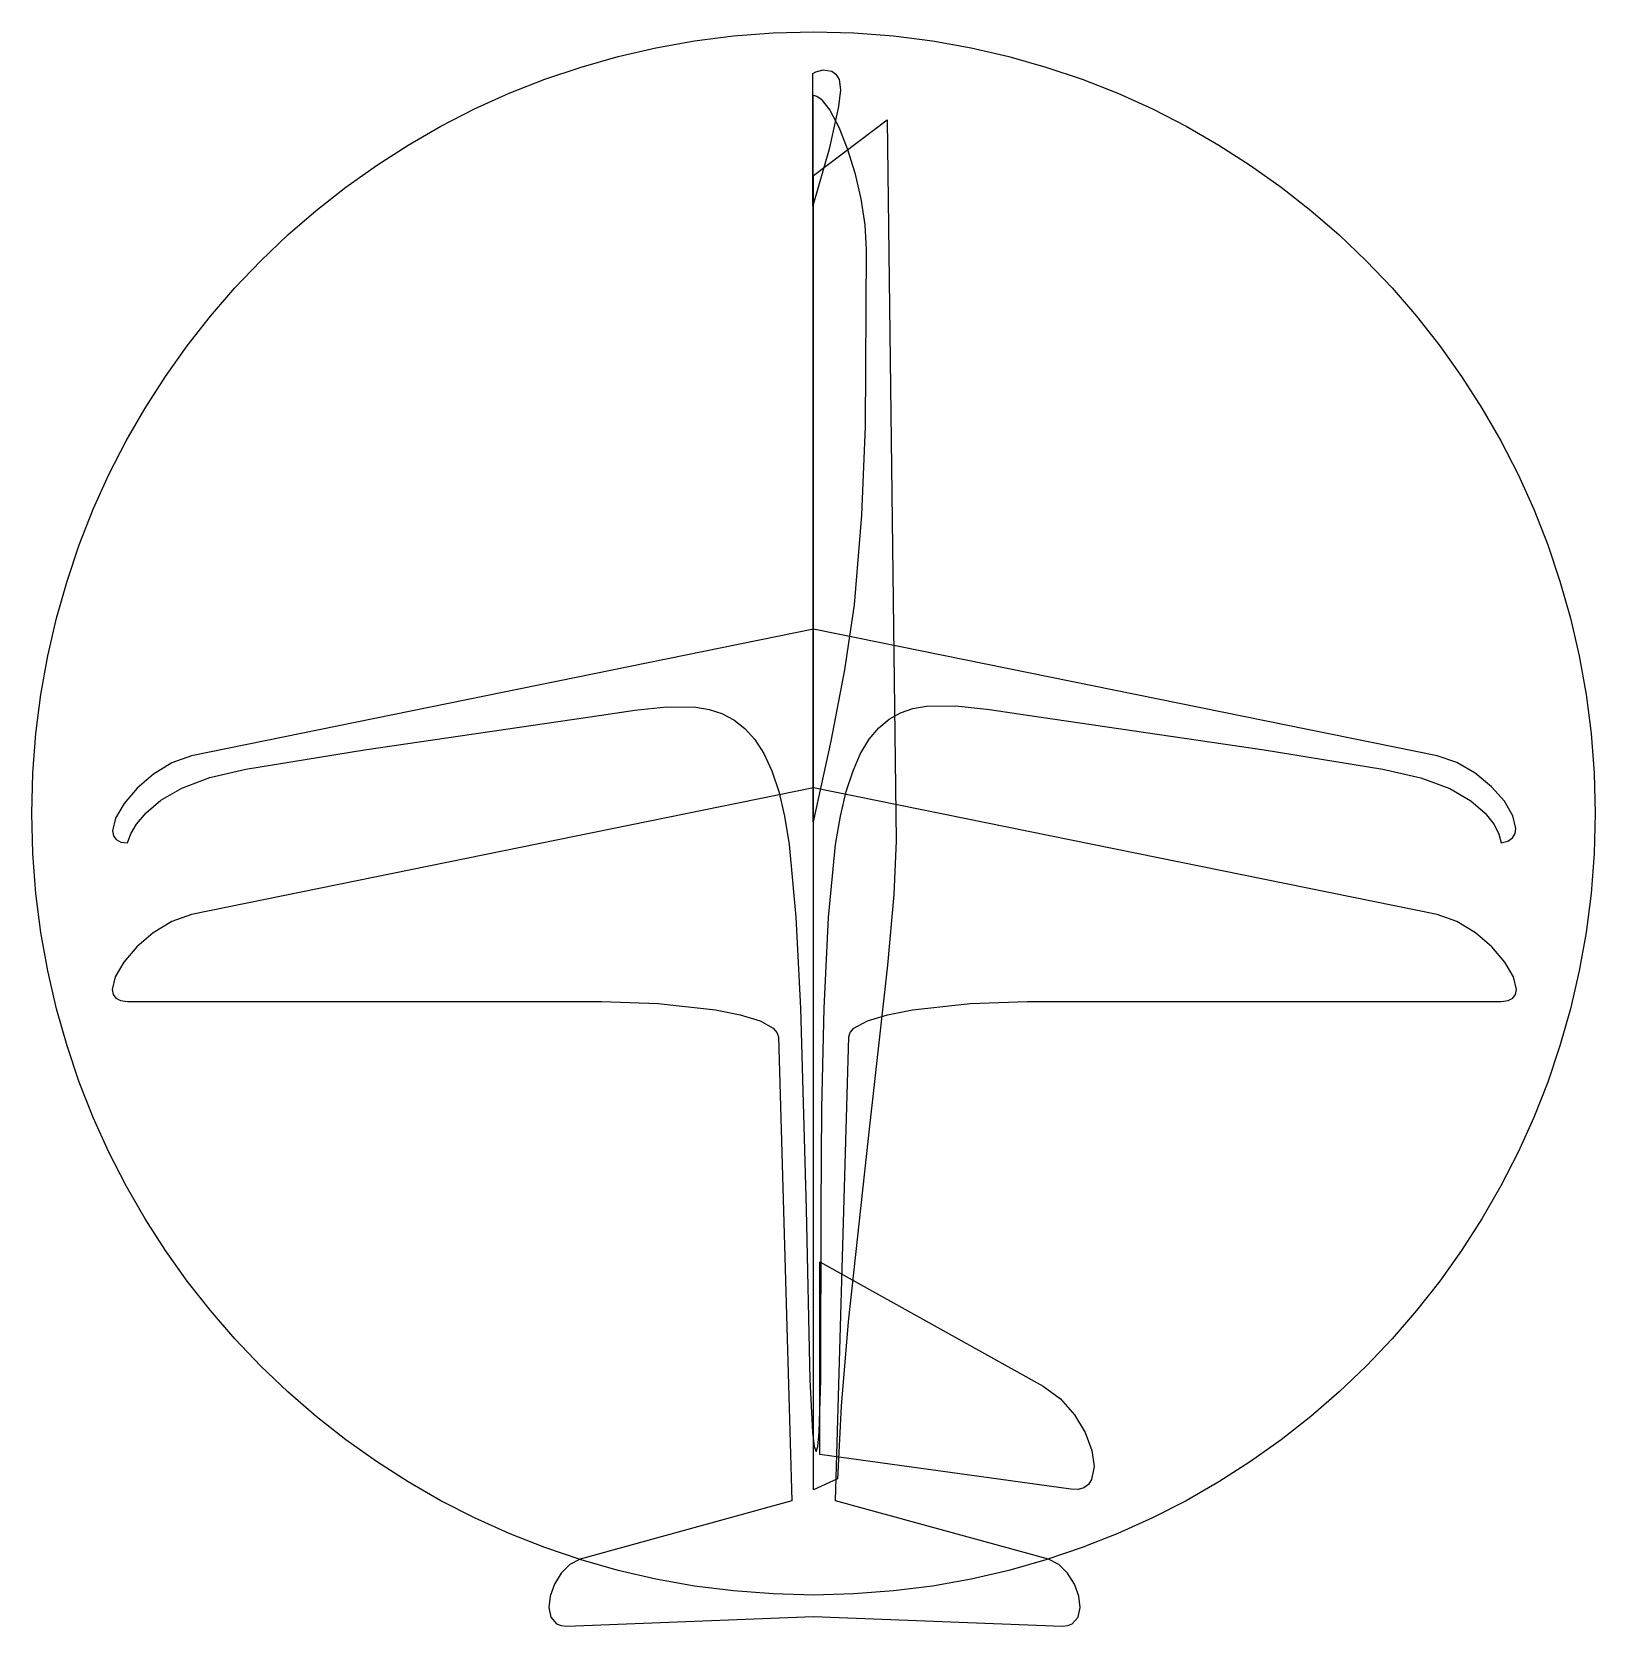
# Model space of a CAD drawing. Extents: x 0 to 153, y -15 to 141.
import ezdxf

# ---------------------------------------------------------------- set-up
doc = ezdxf.new("R2010")
doc.units = 0

msp = doc.modelspace()

# ---------------------------------------------------------------- linework, layer by layer
at = {"layer": 'Fuselage', "color": 4}
for p, q in [((76.514754, 135.155708), (76.900453, 135.062743)), ((76.514754, 63.984756), (76.514754, 135.155708)), ((76.900453, 135.062743), (77.308489, 134.775455)), ((77.308489, 134.775455), (78.165498, 133.687194)), ((78.165498, 133.687194), (79.033636, 132.029497)), ((79.033636, 132.029497), (79.860761, 129.940932)), ((79.860761, 129.940932), (80.594729, 127.560071)), ((80.594729, 127.560071), (81.183397, 125.025483)), ((81.183397, 125.025483), (81.57462, 122.475739)), ((81.57462, 122.475739), (81.716256, 120.049409)), ((81.716256, 120.049409), (81.612878, 102.709049)), ((81.612878, 102.709049), (81.27478, 94.036359)), ((81.27478, 94.036359), (80.557254, 85.259723)), ((80.557254, 85.259723), (79.596955, 78.886357)), ((79.596955, 78.886357), (78.243863, 71.911882)), ((78.243863, 71.911882), (76.514754, 63.984756))]:
    msp.add_line(p, q, dxfattribs=at)
at = {"layer": 'LauncherSlot', "color": 4}
for p, q in [((76.499999, 137.296842), (76.794639, 137.442023)), ((76.794639, 137.442023), (77.501114, 137.633913)), ((77.501114, 137.633913), (78.353257, 137.50703)), ((78.353257, 137.50703), (78.750778, 137.209836)), ((76.499999, 124.31634), (76.499999, 137.296842)), ((78.750778, 137.209836), (79.084904, 136.695893)), ((79.084904, 136.695893), (79.196889, 135.675837)), ((79.196889, 135.675837), (79.008768, 134.044348)), ((79.008768, 134.044348), (78.08379, 129.86857)), ((78.08379, 129.86857), (76.499999, 124.31634))]:
    msp.add_line(p, q, dxfattribs=at)
at = {"layer": 'SizingCircle', "color": 4}
for p, q in [((64.905298, 140.480711), (68.736116, 140.967495)), ((68.736116, 140.967495), (72.623454, 141.263092)), ((72.623454, 141.263092), (76.562502, 141.362694)), ((76.562502, 141.362694), (80.50155, 141.263092)), ((80.50155, 141.263092), (84.388887, 140.967495)), ((84.388887, 140.967495), (88.219705, 140.480711)), ((57.432459, 138.952822), (61.135809, 139.807551)), ((61.135809, 139.807551), (64.905298, 140.480711)), ((88.219705, 140.480711), (91.989194, 139.807551)), ((91.989194, 139.807551), (95.692544, 138.952822)), ((50.243413, 136.717902), (53.800057, 137.921336)), ((53.800057, 137.921336), (57.432459, 138.952822)), ((95.692544, 138.952822), (99.324945, 137.921336)), ((99.324945, 137.921336), (102.881589, 136.717902)), ((46.767337, 135.347328), (50.243413, 136.717902)), ((102.881589, 136.717902), (106.357666, 135.347328)), ((43.376637, 133.814425), (46.767337, 135.347328)), ((106.357666, 135.347328), (109.748365, 133.814425)), ((40.076124, 132.124003), (43.376637, 133.814425)), ((109.748365, 133.814425), (113.048878, 132.124003)), ((36.870606, 130.28087), (40.076124, 132.124003)), ((113.048878, 132.124003), (116.254396, 130.28087)), ((33.764895, 128.289836), (36.870606, 130.28087)), ((116.254396, 130.28087), (119.360107, 128.289836)), ((30.763798, 126.155711), (33.764895, 128.289836)), ((119.360107, 128.289836), (122.361204, 126.155711)), ((27.872126, 123.883304), (30.763798, 126.155711)), ((122.361204, 126.155711), (125.252876, 123.883304)), ((25.094687, 121.477426), (27.872126, 123.883304)), ((125.252876, 123.883304), (128.030314, 121.477426)), ((22.436293, 118.942884), (25.094687, 121.477426)), ((128.030314, 121.477426), (130.688709, 118.942884)), ((19.901751, 116.28449), (22.436293, 118.942884)), ((130.688709, 118.942884), (133.22325, 116.28449)), ((17.495872, 113.507051), (19.901751, 116.28449)), ((133.22325, 116.28449), (135.629129, 113.507051)), ((15.223466, 110.615379), (17.495872, 113.507051)), ((135.629129, 113.507051), (137.901536, 110.615379)), ((13.089341, 107.614282), (15.223466, 110.615379)), ((137.901536, 110.615379), (140.035661, 107.614282)), ((11.098307, 104.508571), (13.089341, 107.614282)), ((140.035661, 107.614282), (142.026694, 104.508571)), ((9.255174, 101.303053), (11.098307, 104.508571)), ((142.026694, 104.508571), (143.869827, 101.303053)), ((7.564752, 98.00254), (9.255174, 101.303053)), ((143.869827, 101.303053), (145.56025, 98.00254)), ((6.031849, 94.611841), (7.564752, 98.00254)), ((145.56025, 98.00254), (147.093153, 94.611841)), ((4.661275, 91.135764), (6.031849, 94.611841)), ((147.093153, 94.611841), (148.463726, 91.135764)), ((3.457841, 87.57912), (4.661275, 91.135764)), ((148.463726, 91.135764), (149.667161, 87.57912)), ((2.426354, 83.946719), (3.457841, 87.57912)), ((149.667161, 87.57912), (150.698647, 83.946719)), ((1.571626, 80.243369), (2.426354, 83.946719)), ((150.698647, 83.946719), (151.553375, 80.243369)), ((0.898465, 76.47388), (1.571626, 80.243369)), ((151.553375, 80.243369), (152.226536, 76.47388)), ((0.411682, 72.643062), (0.898465, 76.47388)), ((152.226536, 76.47388), (152.71332, 72.643062)), ((0.116084, 68.755725), (0.411682, 72.643062)), ((152.71332, 72.643062), (153.008917, 68.755725)), ((0.016483, 64.816677), (0.116084, 68.755725)), ((153.008917, 68.755725), (153.108518, 64.816677)), ((0.116084, 60.877629), (0.016483, 64.816677)), ((153.108518, 64.816677), (153.008917, 60.877629)), ((153.108518, 64.816677), (153.108518, 64.816677)), ((0.411682, 56.990291), (0.116084, 60.877629)), ((153.008917, 60.877629), (152.71332, 56.990291)), ((0.898465, 53.159473), (0.411682, 56.990291)), ((152.71332, 56.990291), (152.226536, 53.159473)), ((1.571626, 49.389984), (0.898465, 53.159473)), ((152.226536, 53.159473), (151.553375, 49.389984)), ((2.426354, 45.686634), (1.571626, 49.389984)), ((151.553375, 49.389984), (150.698647, 45.686634)), ((3.457841, 42.054232), (2.426354, 45.686634)), ((150.698647, 45.686634), (149.667161, 42.054232)), ((4.661275, 38.497588), (3.457841, 42.054232)), ((149.667161, 42.054232), (148.463726, 38.497588)), ((6.031849, 35.021511), (4.661275, 38.497588)), ((148.463726, 38.497588), (147.093153, 35.021511)), ((7.564752, 31.630812), (6.031849, 35.021511)), ((147.093153, 35.021511), (145.56025, 31.630812)), ((9.255174, 28.330299), (7.564752, 31.630812)), ((145.56025, 31.630812), (143.869827, 28.330299)), ((11.098307, 25.124781), (9.255174, 28.330299)), ((143.869827, 28.330299), (142.026694, 25.124781)), ((13.089341, 22.019069), (11.098307, 25.124781)), ((142.026694, 25.124781), (140.035661, 22.019069)), ((15.223466, 19.017973), (13.089341, 22.019069)), ((140.035661, 22.019069), (137.901536, 19.017973)), ((17.495872, 16.1263), (15.223466, 19.017973)), ((137.901536, 19.017973), (135.629129, 16.1263)), ((19.901751, 13.348862), (17.495872, 16.1263)), ((135.629129, 16.1263), (133.22325, 13.348862)), ((22.436293, 10.690468), (19.901751, 13.348862)), ((133.22325, 13.348862), (130.688709, 10.690468)), ((25.094687, 8.155926), (22.436293, 10.690468)), ((130.688709, 10.690468), (128.030314, 8.155926)), ((27.872126, 5.750047), (25.094687, 8.155926)), ((128.030314, 8.155926), (125.252876, 5.750047)), ((30.763798, 3.477641), (27.872126, 5.750047)), ((125.252876, 5.750047), (122.361204, 3.477641)), ((33.764895, 1.343516), (30.763798, 3.477641)), ((122.361204, 3.477641), (119.360107, 1.343516)), ((36.870606, -0.647518), (33.764895, 1.343516)), ((119.360107, 1.343516), (116.254396, -0.647518)), ((40.076124, -2.490651), (36.870606, -0.647518)), ((116.254396, -0.647518), (113.048878, -2.490651)), ((43.376637, -4.181074), (40.076124, -2.490651)), ((113.048878, -2.490651), (109.748365, -4.181074)), ((46.767337, -5.713976), (43.376637, -4.181074)), ((109.748365, -4.181074), (106.357666, -5.713976)), ((50.243413, -7.08455), (46.767337, -5.713976)), ((106.357666, -5.713976), (102.881589, -7.08455)), ((53.800057, -8.287984), (50.243413, -7.08455)), ((102.881589, -7.08455), (99.324945, -8.287984)), ((57.432459, -9.319471), (53.800057, -8.287984)), ((61.135809, -10.174199), (57.432459, -9.319471)), ((95.692544, -9.319471), (91.989194, -10.174199)), ((99.324945, -8.287984), (95.692544, -9.319471)), ((64.905298, -10.84736), (61.135809, -10.174199)), ((68.736116, -11.334143), (64.905298, -10.84736)), ((88.219705, -10.84736), (84.388887, -11.334143)), ((91.989194, -10.174199), (88.219705, -10.84736)), ((72.623454, -11.629741), (68.736116, -11.334143)), ((76.562502, -11.729342), (72.623454, -11.629741)), ((80.50155, -11.629741), (76.562502, -11.729342)), ((84.388887, -11.334143), (80.50155, -11.629741))]:
    msp.add_line(p, q, dxfattribs=at)
at = {"layer": 'Spine', "color": 4}
for p, q in [((76.558981, 127.29759), (83.786526, 132.753371)), ((83.786526, 132.753371), (84.666359, 62.142339)), ((76.558981, -1.415466), (76.558981, 127.29759)), ((84.666359, 62.142339), (84.428638, 56.883011)), ((84.428638, 56.883011), (83.809227, 49.968445)), ((83.809227, 49.968445), (81.914563, 33.026402)), ((81.914563, 33.026402), (79.960819, 15.021816)), ((79.960819, 15.021816), (79.267561, 6.779071)), ((79.267561, 6.779071), (78.926453, -0.339708)), ((78.926453, -0.339708), (76.558981, -1.415466))]:
    msp.add_line(p, q, dxfattribs=at)
at = {"layer": 'VTP', "color": 4}
for p, q in [((77.177739, 20.894909), (99.043129, 8.719515)), ((77.177739, 2.028605), (77.177739, 20.894909)), ((99.043129, 8.719515), (100.73715, 7.479675)), ((100.73715, 7.479675), (102.122955, 5.911212)), ((102.122955, 5.911212), (103.161194, 4.175325)), ((103.161194, 4.175325), (103.812514, 2.433211)), ((101.761592, -1.373539), (77.177739, 2.028605)), ((103.812514, 2.433211), (104.037564, 0.846069)), ((104.037564, 0.846069), (103.796995, -0.424902)), ((102.477023, -1.385917), (101.761592, -1.373539)), ((103.051455, -1.218504), (102.477023, -1.385917)), ((103.489806, -0.891449), (103.051455, -1.218504)), ((103.796995, -0.424902), (103.489806, -0.891449))]:
    msp.add_line(p, q, dxfattribs=at)
at = {"layer": 'WingReinforce', "color": 4}
for p, q in [((76.569254, 82.873906), (15.65688, 70.451469)), ((137.634588, 70.451469), (76.569254, 82.873906)), ((59.076368, 74.934094), (62.169729, 75.26627)), ((62.169729, 75.26627), (65.023558, 75.223886)), ((65.023558, 75.223886), (66.346999, 74.99424)), ((66.346999, 74.99424), (67.594176, 74.589359)), ((85.087108, 74.668436), (86.29824, 75.081667)), ((86.29824, 75.081667), (87.60506, 75.316279)), ((87.60506, 75.316279), (90.509795, 75.354789)), ((90.509795, 75.354789), (93.809365, 74.99425)), ((93.809365, 74.99425), (97.511822, 74.444945)), ((32.582144, 71.038356), (55.787157, 74.444945)), ((55.787157, 74.444945), (59.076368, 74.934094)), ((67.594176, 74.589359), (68.759631, 73.982045)), ((68.759631, 73.982045), (69.837903, 73.145101)), ((82.947886, 73.20098), (83.970659, 74.050303)), ((83.970659, 74.050303), (85.087108, 74.668436)), ((97.511822, 74.444945), (120.713082, 71.038356)), ((97.511822, 74.444945), (97.511822, 74.444945)), ((69.837903, 73.145101), (70.823531, 72.051328)), ((70.823531, 72.051328), (71.711057, 70.673528)), ((81.179341, 70.703625), (82.017782, 72.094182)), ((82.017782, 72.094182), (82.947886, 73.20098)), ((15.65688, 70.451469), (13.733194, 69.779967)), ((20.979632, 69.150394), (32.582144, 71.038356)), ((71.711057, 70.673528), (72.495019, 68.984503)), ((80.431555, 69.003024), (81.179341, 70.703625)), ((120.713082, 71.038356), (132.313714, 69.150394)), ((139.55639, 69.803063), (137.634588, 70.451469)), ((13.733194, 69.779967), (11.918577, 68.672433)), ((17.434151, 68.344368), (20.979632, 69.150394)), ((72.495019, 68.984503), (73.169958, 66.957055)), ((79.77342, 66.966091), (80.431555, 69.003024)), ((132.313714, 69.150394), (136.053836, 68.312597)), ((141.366432, 68.75162), (139.55639, 69.803063)), ((142.958191, 67.439128), (141.366432, 68.75162)), ((10.321168, 67.290653), (9.049107, 65.796413)), ((11.918577, 68.672433), (10.321168, 67.290653)), ((12.644849, 66.107116), (14.689611, 67.293774)), ((14.689611, 67.293774), (17.434151, 68.344368)), ((136.053836, 68.312597), (138.889563, 67.24709)), ((138.889563, 67.24709), (140.945945, 66.058487)), ((144.225141, 66.007577), (142.958191, 67.439128)), ((9.049107, 65.796413), (8.210532, 64.351497)), ((11.198707, 64.892899), (12.644849, 66.107116)), ((73.169958, 66.957055), (73.730414, 64.563984)), ((79.203927, 64.566543), (79.77342, 66.966091)), ((140.945945, 66.058487), (142.348029, 64.851403)), ((145.060756, 64.598954), (144.225141, 66.007577)), ((8.210532, 64.351497), (7.913583, 63.117691)), ((10.250023, 63.75963), (11.198707, 64.892899)), ((73.730414, 64.563984), (74.170927, 61.778094)), ((78.72207, 61.778094), (79.203927, 64.566543)), ((142.348029, 64.851403), (143.220863, 63.730453)), ((145.358511, 63.35525), (145.060756, 64.598954)), ((7.913583, 63.117691), (8.002013, 62.630512)), ((8.002013, 62.630512), (8.2664, 62.25678)), ((9.377122, 61.930551), (9.697638, 62.815811)), ((9.697638, 62.815811), (10.250023, 63.75963)), ((143.220863, 63.730453), (143.689495, 62.80025)), ((143.689495, 62.80025), (143.914343, 61.930551)), ((145.011882, 62.418453), (145.272403, 62.839614)), ((145.272403, 62.839614), (145.358511, 63.35525)), ((8.2664, 62.25678), (8.720265, 62.016719)), ((8.720265, 62.016719), (9.377122, 61.930551)), ((74.170927, 61.778094), (74.818535, 54.642388)), ((78.01532, 54.641934), (78.72207, 61.778094)), ((143.914343, 61.930551), (144.563634, 62.109516)), ((144.563634, 62.109516), (145.011882, 62.418453)), ((74.818535, 54.642388), (75.278799, 45.755964)), ((77.597075, 45.755296), (78.01532, 54.641934)), ((75.278799, 45.755964), (75.831222, 26.062374)), ((77.390103, 35.950979), (77.597075, 45.755296)), ((77.317172, 26.061781), (77.390103, 35.950979)), ((75.831222, 26.062374), (76.216066, 9.36015)), ((77.2645, 9.359927), (77.317172, 26.061781)), ((76.216066, 9.36015), (76.466855, 4.212932)), ((77.130295, 4.212867), (77.2645, 9.359927)), ((76.466855, 4.212932), (76.628052, 2.80467)), ((77.002435, 2.804652), (77.130295, 4.212867)), ((76.628052, 2.80467), (76.821199, 2.312114)), ((76.821199, 2.312114), (77.002435, 2.804652))]:
    msp.add_line(p, q, dxfattribs=at)
at = {"layer": 'WingsAndHTP', "color": 4}
for p, q in [((76.569254, 67.341375), (15.65688, 54.91894)), ((137.634588, 54.91894), (76.569254, 67.341375)), ((15.65688, 54.91894), (13.730323, 54.246895)), ((139.561144, 54.246895), (137.634588, 54.91894)), ((11.908732, 53.138043), (10.302709, 51.754635)), ((13.730323, 54.246895), (11.908732, 53.138043)), ((141.382734, 53.138043), (139.561144, 54.246895)), ((142.988757, 51.754635), (141.382734, 53.138043)), ((10.302709, 51.754635), (9.022854, 50.258922)), ((144.268612, 50.258922), (142.988757, 51.754635)), ((9.022854, 50.258922), (8.179767, 48.813154)), ((145.111699, 48.813154), (144.268612, 50.258922)), ((8.179767, 48.813154), (7.884049, 47.579581)), ((145.407416, 47.579581), (145.111699, 48.813154)), ((7.884049, 47.579581), (7.976016, 47.093071)), ((7.976016, 47.093071), (8.2463, 46.720453)), ((145.045165, 46.720453), (145.315449, 47.093071)), ((145.315449, 47.093071), (145.407416, 47.579581)), ((8.2463, 46.720453), (8.708728, 46.48201)), ((8.708728, 46.48201), (9.377122, 46.398022)), ((9.377122, 46.398022), (55.787157, 46.398022)), ((55.787157, 46.398022), (61.353631, 46.196809)), ((61.353631, 46.196809), (66.967348, 45.572535)), ((66.967348, 45.572535), (69.384483, 45.092078)), ((83.804797, 45.092078), (86.251396, 45.572535)), ((86.251396, 45.572535), (91.920277, 46.196809)), ((91.920277, 46.196809), (97.511822, 46.398022)), ((97.511822, 46.398022), (143.914343, 46.398022)), ((143.914343, 46.398022), (144.582737, 46.48201)), ((144.582737, 46.48201), (145.045165, 46.720453)), ((69.384483, 45.092078), (71.324503, 44.494248)), ((71.324503, 44.494248), (72.624431, 43.775177)), ((72.624431, 43.775177), (72.98343, 43.368967)), ((80.156874, 43.368967), (80.520967, 43.775177)), ((80.520967, 43.775177), (81.839075, 44.494248)), ((81.839075, 44.494248), (83.804797, 45.092078)), ((72.98343, 43.368967), (73.121291, 42.930995)), ((73.121291, 42.930995), (74.437409, -2.494717)), ((78.701096, -2.494717), (80.017211, 42.930995)), ((80.017211, 42.930995), (80.156874, 43.368967)), ((74.437409, -2.494717), (53.726498, -8.202905)), ((99.564966, -8.202905), (78.701096, -2.494717)), ((52.708506, -8.726603), (51.845797, -9.593307)), ((53.726498, -8.202905), (52.708506, -8.726603)), ((100.583282, -8.726603), (99.564966, -8.202905)), ((101.446843, -9.593307), (100.583282, -8.726603)), ((51.182387, -10.674074), (50.76229, -11.839966)), ((51.845797, -9.593307), (51.182387, -10.674074)), ((102.111459, -10.674074), (101.446843, -9.593307)), ((102.532937, -11.839966), (102.111459, -10.674074)), ((50.76229, -11.839966), (50.629522, -12.962041)), ((102.667086, -12.962041), (102.532937, -11.839966)), ((50.629522, -12.962041), (50.828098, -13.91136)), ((50.828098, -13.91136), (51.402033, -14.558982)), ((52.395343, -14.775967), (76.569254, -13.84922)), ((76.569254, -13.84922), (100.903645, -14.775967)), ((101.896631, -14.558982), (102.469714, -13.91136)), ((102.469714, -13.91136), (102.667086, -12.962041)), ((51.402033, -14.558982), (51.843515, -14.729363)), ((51.843515, -14.729363), (52.395343, -14.775967)), ((100.903645, -14.775967), (101.455388, -14.729363)), ((101.455388, -14.729363), (101.896631, -14.558982))]:
    msp.add_line(p, q, dxfattribs=at)

doc.saveas('drawing.dxf')
